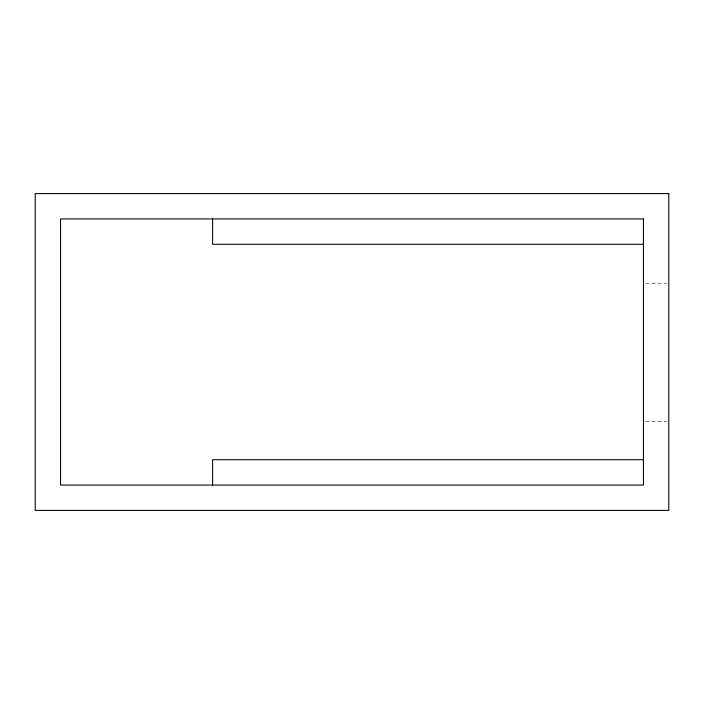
<?xml version="1.0" encoding="UTF-8"?>
<svg xmlns="http://www.w3.org/2000/svg" width="704" height="704" viewBox="0 0 704 704"><rect width="100%" height="100%" fill="white"/><g stroke="black" fill="none" stroke-linecap="round" stroke-linejoin="round"><path stroke-width="0.53" stroke-dasharray="3.52 2.64" d="M645.568 283.193L666.688 283.193M645.568 421.696L666.688 421.696"/><path stroke-width="1.06" d="M643.456 244.288L212.608 244.288L212.608 218.944M643.456 459.712L212.608 459.712L212.608 485.056M668.8 193.6L35.2 193.6L35.2 510.4L668.8 510.4L668.8 193.6M643.456 218.944L60.544 218.944L60.544 485.056L643.456 485.056L643.456 218.944"/></g></svg>
